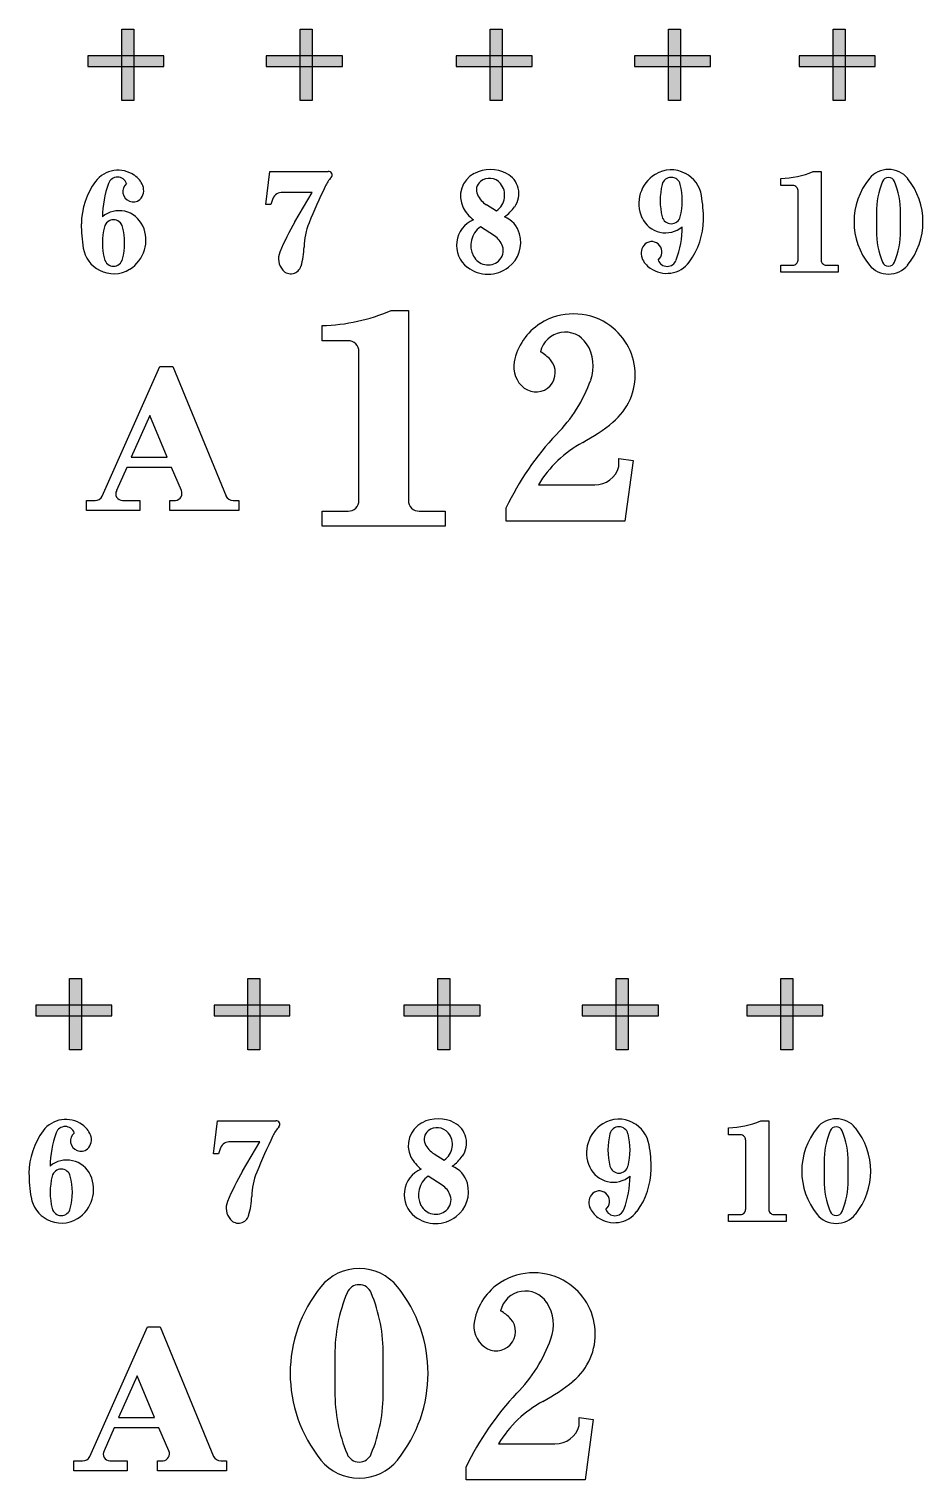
# Model space of a CAD drawing. Extents: x -30826 to 38793, y -30114 to 48793.
# Drawn here: x 28336 to 37656, y -29782 to -14662 of the extents above; entities that cross this region are included whole.
import ezdxf

# ---------------------------------------------------------------- set-up
doc = ezdxf.new("R2010")
doc.units = 13
doc.layers.add('APS_GEOMETRY', color=7, linetype='Continuous')
pattern_1 = [(0, (63719.007, 3325.471), (0, 8.4670712), [6.15787, -2.3092012]), (90, (63719.007, 3325.471), (-8.4670712, 5e-16), [6.15787, -2.3092012])]
pattern_2 = [(0, (65578.2425, 3325.471), (0, 8.4670712), [6.15787, -2.3092012]), (90, (65578.2425, 3325.471), (-8.4670712, 5e-16), [6.15787, -2.3092012])]
pattern_3 = [(0, (67558.333, 3325.471), (0, 8.4670712), [6.15787, -2.3092012]), (90, (67558.333, 3325.471), (-8.4670712, 5e-16), [6.15787, -2.3092012])]
pattern_4 = [(0, (69417.569, 3325.471), (0, 8.4670712), [6.15787, -2.3092012]), (90, (69417.569, 3325.471), (-8.4670712, 5e-16), [6.15787, -2.3092012])]
pattern_5 = [(0, (71134.042, 3325.471), (0, 8.4670712), [6.15787, -2.3092012]), (90, (71134.042, 3325.471), (-8.4670712, 5e-16), [6.15787, -2.3092012])]
pattern_6 = [(0, (64264.111, 13218.442), (0, 8.4670712), [6.15787, -2.3092012]), (90, (64264.111, 13218.442), (-8.4670712, 5e-16), [6.15787, -2.3092012])]
pattern_7 = [(0, (66123.347, 13218.442), (0, 8.4670712), [6.15787, -2.3092012]), (90, (66123.347, 13218.442), (-8.4670712, 5e-16), [6.15787, -2.3092012])]
pattern_8 = [(0, (68103.438, 13218.442), (0, 8.4670712), [6.15787, -2.3092012]), (90, (68103.438, 13218.442), (-8.4670712, 5e-16), [6.15787, -2.3092012])]
pattern_9 = [(0, (69962.673, 13218.442), (0, 8.4670712), [6.15787, -2.3092012]), (90, (69962.673, 13218.442), (-8.4670712, 5e-16), [6.15787, -2.3092012])]
pattern_10 = [(0, (71679.147, 13218.442), (0, 8.4670712), [6.15787, -2.3092012]), (90, (71679.147, 13218.442), (-8.4670712, 5e-16), [6.15787, -2.3092012])]

msp = doc.modelspace()

# ---------------------------------------------------------------- hatches: boundary and pattern name
at = {"true_color": 0xffffff}
h = msp.add_hatch(dxfattribs=at)
h.set_pattern_fill('ANGLE', scale=1.212179)
h.set_pattern_definition(pattern_6)
h.paths.add_polyline_path([(29743, -14941), (29429, -14941), (29429, -15053), (29743, -15053)])
h.paths.add_polyline_path([(29429, -14941), (29304, -14941), (29304, -15053), (29429, -15053)])
h.paths.add_polyline_path([(29304, -14941), (28951, -14941), (28951, -15053), (29304, -15053)])
h.paths.add_polyline_path([(29429, -15053), (29304, -15053), (29304, -15406), (29429, -15406)])
h.paths.add_polyline_path([(29429, -14662), (29304, -14662), (29304, -14941), (29429, -14941)])
h = msp.add_hatch(dxfattribs=at)
h.set_pattern_fill('ANGLE', scale=1.212179)
h.set_pattern_definition(pattern_6)
h.paths.add_polyline_path([(29743, -14941), (29429, -14941), (29429, -15053), (29743, -15053)])
h.paths.add_polyline_path([(29429, -14941), (29304, -14941), (29304, -15053), (29429, -15053)])
h.paths.add_polyline_path([(29304, -14941), (28951, -14941), (28951, -15053), (29304, -15053)])
h.paths.add_polyline_path([(29429, -15053), (29304, -15053), (29304, -15406), (29429, -15406)])
h.paths.add_polyline_path([(29429, -14662), (29304, -14662), (29304, -14941), (29429, -14941)])
h = msp.add_hatch(dxfattribs=at)
h.set_pattern_fill('ANGLE', scale=1.212179)
h.set_pattern_definition(pattern_7)
h.paths.add_polyline_path([(31603, -14941), (31288, -14941), (31288, -15053), (31603, -15053)])
h.paths.add_polyline_path([(31288, -14941), (31163, -14941), (31163, -15053), (31288, -15053)])
h.paths.add_polyline_path([(31163, -14941), (30810, -14941), (30810, -15053), (31163, -15053)])
h.paths.add_polyline_path([(31288, -15053), (31163, -15053), (31163, -15406), (31288, -15406)])
h.paths.add_polyline_path([(31288, -14662), (31163, -14662), (31163, -14941), (31288, -14941)])
h = msp.add_hatch(dxfattribs=at)
h.set_pattern_fill('ANGLE', scale=1.212179)
h.set_pattern_definition(pattern_7)
h.paths.add_polyline_path([(31603, -14941), (31288, -14941), (31288, -15053), (31603, -15053)])
h.paths.add_polyline_path([(31288, -14941), (31163, -14941), (31163, -15053), (31288, -15053)])
h.paths.add_polyline_path([(31163, -14941), (30810, -14941), (30810, -15053), (31163, -15053)])
h.paths.add_polyline_path([(31288, -15053), (31163, -15053), (31163, -15406), (31288, -15406)])
h.paths.add_polyline_path([(31288, -14662), (31163, -14662), (31163, -14941), (31288, -14941)])
h = msp.add_hatch(dxfattribs=at)
h.set_pattern_fill('ANGLE', scale=1.212179)
h.set_pattern_definition(pattern_8)
h.paths.add_polyline_path([(33583, -14941), (33268, -14941), (33268, -15053), (33583, -15053)])
h.paths.add_polyline_path([(33268, -14941), (33144, -14941), (33144, -15053), (33268, -15053)])
h.paths.add_polyline_path([(33144, -14941), (32790, -14941), (32790, -15053), (33144, -15053)])
h.paths.add_polyline_path([(33268, -15053), (33144, -15053), (33144, -15406), (33268, -15406)])
h.paths.add_polyline_path([(33268, -14662), (33144, -14662), (33144, -14941), (33268, -14941)])
h = msp.add_hatch(dxfattribs=at)
h.set_pattern_fill('ANGLE', scale=1.212179)
h.set_pattern_definition(pattern_8)
h.paths.add_polyline_path([(33583, -14941), (33268, -14941), (33268, -15053), (33583, -15053)])
h.paths.add_polyline_path([(33268, -14941), (33144, -14941), (33144, -15053), (33268, -15053)])
h.paths.add_polyline_path([(33144, -14941), (32790, -14941), (32790, -15053), (33144, -15053)])
h.paths.add_polyline_path([(33268, -15053), (33144, -15053), (33144, -15406), (33268, -15406)])
h.paths.add_polyline_path([(33268, -14662), (33144, -14662), (33144, -14941), (33268, -14941)])
h = msp.add_hatch(dxfattribs=at)
h.set_pattern_fill('ANGLE', scale=1.212179)
h.set_pattern_definition(pattern_9)
h.paths.add_polyline_path([(35442, -14941), (35127, -14941), (35127, -15053), (35442, -15053)])
h.paths.add_polyline_path([(35127, -14941), (35003, -14941), (35003, -15053), (35127, -15053)])
h.paths.add_polyline_path([(35003, -14941), (34650, -14941), (34650, -15053), (35003, -15053)])
h.paths.add_polyline_path([(35127, -15053), (35003, -15053), (35003, -15406), (35127, -15406)])
h.paths.add_polyline_path([(35127, -14662), (35003, -14662), (35003, -14941), (35127, -14941)])
h = msp.add_hatch(dxfattribs=at)
h.set_pattern_fill('ANGLE', scale=1.212179)
h.set_pattern_definition(pattern_9)
h.paths.add_polyline_path([(35442, -14941), (35127, -14941), (35127, -15053), (35442, -15053)])
h.paths.add_polyline_path([(35127, -14941), (35003, -14941), (35003, -15053), (35127, -15053)])
h.paths.add_polyline_path([(35003, -14941), (34650, -14941), (34650, -15053), (35003, -15053)])
h.paths.add_polyline_path([(35127, -15053), (35003, -15053), (35003, -15406), (35127, -15406)])
h.paths.add_polyline_path([(35127, -14662), (35003, -14662), (35003, -14941), (35127, -14941)])
h = msp.add_hatch(dxfattribs=at)
h.set_pattern_fill('ANGLE', scale=1.212179)
h.set_pattern_definition(pattern_10)
h.paths.add_polyline_path([(37158, -14941), (36844, -14941), (36844, -15053), (37158, -15053)])
h.paths.add_polyline_path([(36844, -14941), (36719, -14941), (36719, -15053), (36844, -15053)])
h.paths.add_polyline_path([(36719, -14941), (36366, -14941), (36366, -15053), (36719, -15053)])
h.paths.add_polyline_path([(36844, -15053), (36719, -15053), (36719, -15406), (36844, -15406)])
h.paths.add_polyline_path([(36844, -14662), (36719, -14662), (36719, -14941), (36844, -14941)])
h = msp.add_hatch(dxfattribs=at)
h.set_pattern_fill('ANGLE', scale=1.212179)
h.set_pattern_definition(pattern_10)
h.paths.add_polyline_path([(37158, -14941), (36844, -14941), (36844, -15053), (37158, -15053)])
h.paths.add_polyline_path([(36844, -14941), (36719, -14941), (36719, -15053), (36844, -15053)])
h.paths.add_polyline_path([(36719, -14941), (36366, -14941), (36366, -15053), (36719, -15053)])
h.paths.add_polyline_path([(36844, -15053), (36719, -15053), (36719, -15406), (36844, -15406)])
h.paths.add_polyline_path([(36844, -14662), (36719, -14662), (36719, -14941), (36844, -14941)])
h = msp.add_hatch(dxfattribs=at)
h.set_pattern_fill('ANGLE', scale=1.212179)
h.set_pattern_definition(pattern_1)
h.paths.add_polyline_path([(29198, -24834), (28884, -24834), (28884, -24946), (29198, -24946)])
h.paths.add_polyline_path([(28884, -24834), (28759, -24834), (28759, -24946), (28884, -24946)])
h.paths.add_polyline_path([(28759, -24834), (28406, -24834), (28406, -24946), (28759, -24946)])
h.paths.add_polyline_path([(28884, -24946), (28759, -24946), (28759, -25299), (28884, -25299)])
h.paths.add_polyline_path([(28884, -24555), (28759, -24555), (28759, -24834), (28884, -24834)])
h = msp.add_hatch(dxfattribs=at)
h.set_pattern_fill('ANGLE', scale=1.212179)
h.set_pattern_definition(pattern_1)
h.paths.add_polyline_path([(29198, -24834), (28884, -24834), (28884, -24946), (29198, -24946)])
h.paths.add_polyline_path([(28884, -24834), (28759, -24834), (28759, -24946), (28884, -24946)])
h.paths.add_polyline_path([(28759, -24834), (28406, -24834), (28406, -24946), (28759, -24946)])
h.paths.add_polyline_path([(28884, -24946), (28759, -24946), (28759, -25299), (28884, -25299)])
h.paths.add_polyline_path([(28884, -24555), (28759, -24555), (28759, -24834), (28884, -24834)])
h = msp.add_hatch(dxfattribs=at)
h.set_pattern_fill('ANGLE', scale=1.212179)
h.set_pattern_definition(pattern_2)
h.paths.add_polyline_path([(31057, -24834), (30743, -24834), (30743, -24946), (31057, -24946)])
h.paths.add_polyline_path([(30743, -24834), (30618, -24834), (30618, -24946), (30743, -24946)])
h.paths.add_polyline_path([(30618, -24834), (30265, -24834), (30265, -24946), (30618, -24946)])
h.paths.add_polyline_path([(30743, -24946), (30618, -24946), (30618, -25299), (30743, -25299)])
h.paths.add_polyline_path([(30743, -24555), (30618, -24555), (30618, -24834), (30743, -24834)])
h = msp.add_hatch(dxfattribs=at)
h.set_pattern_fill('ANGLE', scale=1.212179)
h.set_pattern_definition(pattern_2)
h.paths.add_polyline_path([(31057, -24834), (30743, -24834), (30743, -24946), (31057, -24946)])
h.paths.add_polyline_path([(30743, -24834), (30618, -24834), (30618, -24946), (30743, -24946)])
h.paths.add_polyline_path([(30618, -24834), (30265, -24834), (30265, -24946), (30618, -24946)])
h.paths.add_polyline_path([(30743, -24946), (30618, -24946), (30618, -25299), (30743, -25299)])
h.paths.add_polyline_path([(30743, -24555), (30618, -24555), (30618, -24834), (30743, -24834)])
h = msp.add_hatch(dxfattribs=at)
h.set_pattern_fill('ANGLE', scale=1.212179)
h.set_pattern_definition(pattern_3)
h.paths.add_polyline_path([(33038, -24834), (32723, -24834), (32723, -24946), (33038, -24946)])
h.paths.add_polyline_path([(32723, -24834), (32598, -24834), (32598, -24946), (32723, -24946)])
h.paths.add_polyline_path([(32598, -24834), (32245, -24834), (32245, -24946), (32598, -24946)])
h.paths.add_polyline_path([(32723, -24946), (32598, -24946), (32598, -25299), (32723, -25299)])
h.paths.add_polyline_path([(32723, -24555), (32598, -24555), (32598, -24834), (32723, -24834)])
h = msp.add_hatch(dxfattribs=at)
h.set_pattern_fill('ANGLE', scale=1.212179)
h.set_pattern_definition(pattern_3)
h.paths.add_polyline_path([(33038, -24834), (32723, -24834), (32723, -24946), (33038, -24946)])
h.paths.add_polyline_path([(32723, -24834), (32598, -24834), (32598, -24946), (32723, -24946)])
h.paths.add_polyline_path([(32598, -24834), (32245, -24834), (32245, -24946), (32598, -24946)])
h.paths.add_polyline_path([(32723, -24946), (32598, -24946), (32598, -25299), (32723, -25299)])
h.paths.add_polyline_path([(32723, -24555), (32598, -24555), (32598, -24834), (32723, -24834)])
h = msp.add_hatch(dxfattribs=at)
h.set_pattern_fill('ANGLE', scale=1.212179)
h.set_pattern_definition(pattern_4)
h.paths.add_polyline_path([(34897, -24834), (34582, -24834), (34582, -24946), (34897, -24946)])
h.paths.add_polyline_path([(34582, -24834), (34458, -24834), (34458, -24946), (34582, -24946)])
h.paths.add_polyline_path([(34458, -24834), (34104, -24834), (34104, -24946), (34458, -24946)])
h.paths.add_polyline_path([(34582, -24946), (34458, -24946), (34458, -25299), (34582, -25299)])
h.paths.add_polyline_path([(34582, -24555), (34458, -24555), (34458, -24834), (34582, -24834)])
h = msp.add_hatch(dxfattribs=at)
h.set_pattern_fill('ANGLE', scale=1.212179)
h.set_pattern_definition(pattern_4)
h.paths.add_polyline_path([(34897, -24834), (34582, -24834), (34582, -24946), (34897, -24946)])
h.paths.add_polyline_path([(34582, -24834), (34458, -24834), (34458, -24946), (34582, -24946)])
h.paths.add_polyline_path([(34458, -24834), (34104, -24834), (34104, -24946), (34458, -24946)])
h.paths.add_polyline_path([(34582, -24946), (34458, -24946), (34458, -25299), (34582, -25299)])
h.paths.add_polyline_path([(34582, -24555), (34458, -24555), (34458, -24834), (34582, -24834)])
h = msp.add_hatch(dxfattribs=at)
h.set_pattern_fill('ANGLE', scale=1.212179)
h.set_pattern_definition(pattern_5)
h.paths.add_polyline_path([(36613, -24834), (36299, -24834), (36299, -24946), (36613, -24946)])
h.paths.add_polyline_path([(36299, -24834), (36174, -24834), (36174, -24946), (36299, -24946)])
h.paths.add_polyline_path([(36174, -24834), (35821, -24834), (35821, -24946), (36174, -24946)])
h.paths.add_polyline_path([(36299, -24946), (36174, -24946), (36174, -25299), (36299, -25299)])
h.paths.add_polyline_path([(36299, -24555), (36174, -24555), (36174, -24834), (36299, -24834)])
h = msp.add_hatch(dxfattribs=at)
h.set_pattern_fill('ANGLE', scale=1.212179)
h.set_pattern_definition(pattern_5)
h.paths.add_polyline_path([(36613, -24834), (36299, -24834), (36299, -24946), (36613, -24946)])
h.paths.add_polyline_path([(36299, -24834), (36174, -24834), (36174, -24946), (36299, -24946)])
h.paths.add_polyline_path([(36174, -24834), (35821, -24834), (35821, -24946), (36174, -24946)])
h.paths.add_polyline_path([(36299, -24946), (36174, -24946), (36174, -25299), (36299, -25299)])
h.paths.add_polyline_path([(36299, -24555), (36174, -24555), (36174, -24834), (36299, -24834)])

# ---------------------------------------------------------------- linework, layer by layer
at = {"elevation": 140000000}
for points in [[(29304, -14662), (29429, -14662), (29429, -15406), (29304, -15406)], [(29304, -14662), (29429, -14662), (29429, -15406), (29304, -15406)], [(31163, -14662), (31288, -14662), (31288, -15406), (31163, -15406)], [(31163, -14662), (31288, -14662), (31288, -15406), (31163, -15406)], [(33144, -14662), (33268, -14662), (33268, -15406), (33144, -15406)], [(33144, -14662), (33268, -14662), (33268, -15406), (33144, -15406)], [(35003, -14662), (35127, -14662), (35127, -15406), (35003, -15406)], [(35003, -14662), (35127, -14662), (35127, -15406), (35003, -15406)], [(36719, -14662), (36844, -14662), (36844, -15406), (36719, -15406)], [(36719, -14662), (36844, -14662), (36844, -15406), (36719, -15406)], [(28951, -15053), (29743, -15053), (29743, -14941), (28951, -14941)], [(28951, -15053), (29743, -15053), (29743, -14941), (28951, -14941)], [(30810, -15053), (31603, -15053), (31603, -14941), (30810, -14941)], [(30810, -15053), (31603, -15053), (31603, -14941), (30810, -14941)], [(32790, -15053), (33583, -15053), (33583, -14941), (32790, -14941)], [(32790, -15053), (33583, -15053), (33583, -14941), (32790, -14941)], [(34650, -15053), (35442, -15053), (35442, -14941), (34650, -14941)], [(34650, -15053), (35442, -15053), (35442, -14941), (34650, -14941)], [(36366, -15053), (37158, -15053), (37158, -14941), (36366, -14941)], [(36366, -15053), (37158, -15053), (37158, -14941), (36366, -14941)]]:
    msp.add_lwpolyline(points, close=True, dxfattribs=at)
for points in [[(28759, -24555), (28884, -24555), (28884, -25299), (28759, -25299)], [(28759, -24555), (28884, -24555), (28884, -25299), (28759, -25299)], [(30618, -24555), (30743, -24555), (30743, -25299), (30618, -25299)], [(30618, -24555), (30743, -24555), (30743, -25299), (30618, -25299)], [(32598, -24555), (32723, -24555), (32723, -25299), (32598, -25299)], [(32598, -24555), (32723, -24555), (32723, -25299), (32598, -25299)], [(34458, -24555), (34582, -24555), (34582, -25299), (34458, -25299)], [(34458, -24555), (34582, -24555), (34582, -25299), (34458, -25299)], [(36174, -24555), (36299, -24555), (36299, -25299), (36174, -25299)], [(36174, -24555), (36299, -24555), (36299, -25299), (36174, -25299)], [(28406, -24946), (29198, -24946), (29198, -24834), (28406, -24834)], [(28406, -24946), (29198, -24946), (29198, -24834), (28406, -24834)], [(30265, -24946), (31057, -24946), (31057, -24834), (30265, -24834)], [(30265, -24946), (31057, -24946), (31057, -24834), (30265, -24834)], [(32245, -24946), (33038, -24946), (33038, -24834), (32245, -24834)], [(32245, -24946), (33038, -24946), (33038, -24834), (32245, -24834)], [(34104, -24946), (34897, -24946), (34897, -24834), (34104, -24834)], [(34104, -24946), (34897, -24946), (34897, -24834), (34104, -24834)], [(35821, -24946), (36613, -24946), (36613, -24834), (35821, -24834)], [(35821, -24946), (36613, -24946), (36613, -24834), (35821, -24834)]]:
    msp.add_lwpolyline(points, close=True)
at = {"layer": 'APS_GEOMETRY', "ltscale": 1000}
for p, q in [((30804, -16492, 140000000), (30846, -16146, 140000000)), ((30846, -16146, 140000000), (31455, -16146, 140000000)), ((36510, -16146, 140000000), (36594, -16146, 140000000)), ((36594, -16146, 140000000), (36594, -17070, 140000000)), ((36174, -16293, 140000000), (36174, -16219, 140000000)), ((36300, -16293, 140000000), (36174, -16293, 140000000)), ((30877, -16429, 140000000), (30856, -16492, 140000000)), ((31287, -16366, 140000000), (30982, -16366, 140000000)), ((31108, -16671, 140000000), (31287, -16366, 140000000)), ((36353, -17070, 140000000), (36353, -16345, 140000000)), ((30856, -16492, 140000000), (30804, -16492, 140000000)), ((33105, -16492, 210000000), (33210, -16555, 210000000)), ((37171, -16576, 140000000), (37171, -16765, 140000000)), ((37423, -16765, 140000000), (37423, -16576, 140000000)), ((33189, -16818, 210000000), (33042, -16723, 210000000)), ((36174, -17196, 140000000), (36174, -17122, 140000000)), ((36174, -17122, 140000000), (36300, -17122, 140000000)), ((36773, -17196, 140000000), (36174, -17196, 140000000)), ((36647, -17122, 140000000), (36773, -17122, 140000000)), ((36773, -17122, 140000000), (36773, -17196, 140000000)), ((32112, -17595, 140000000), (32292, -17595, 140000000)), ((32292, -17595, 140000000), (32292, -19573, 140000000)), ((31393, -17910, 140000000), (31393, -17753, 140000000)), ((31663, -17910, 140000000), (31393, -17910, 140000000)), ((31775, -19573, 140000000), (31775, -18022, 140000000)), ((29100, -19530, 40000000), (29700, -18180, 40000000)), ((29700, -18180, 40000000), (29835, -18180, 40000000)), ((29835, -18180, 40000000), (30390, -19530, 40000000)), ((29595, -18690, 40000000), (29400, -19125, 40000000)), ((29775, -19125, 40000000), (29595, -18690, 40000000)), ((29400, -19125, 40000000), (29775, -19125, 40000000)), ((34486, -19222, -140000000), (34486, -19138, -140000000)), ((34486, -19138, -140000000), (34633, -19159, -140000000)), ((34633, -19159, -140000000), (34549, -19789, -140000000)), ((29355, -19230, 40000000), (29250, -19470, 40000000)), ((29820, -19230, 40000000), (29355, -19230, 40000000)), ((29925, -19470, 40000000), (29820, -19230, 40000000)), ((33646, -19411, -140000000), (34234, -19411, -140000000)), ((28935, -19680, 40000000), (28935, -19575, 40000000)), ((28935, -19575, 40000000), (29025, -19575, 40000000)), ((29310, -19575, 40000000), (29490, -19575, 40000000)), ((29490, -19575, 40000000), (29490, -19680, 40000000)), ((29805, -19680, 40000000), (29805, -19575, 40000000)), ((29805, -19575, 40000000), (29865, -19575, 40000000)), ((30465, -19575, 40000000), (30525, -19575, 40000000)), ((30525, -19575, 40000000), (30525, -19680, 40000000)), ((33310, -19789, -140000000), (33309, -19653, -140000000)), ((29490, -19680, 40000000), (28935, -19680, 40000000)), ((30525, -19680, 40000000), (29805, -19680, 40000000)), ((31393, -19843, 140000000), (31393, -19686, 140000000)), ((31393, -19686, 140000000), (31663, -19686, 140000000)), ((32404, -19686, 140000000), (32674, -19686, 140000000)), ((32674, -19686, 140000000), (32674, -19843, 140000000)), ((34549, -19789, -140000000), (33310, -19789, -140000000)), ((32674, -19843, 140000000), (31393, -19843, 140000000)), ((30259, -26385), (30301, -26039)), ((30301, -26039), (30910, -26039)), ((35629, -26186), (35629, -26112)), ((35965, -26039), (36049, -26039)), ((36049, -26039), (36049, -26963)), ((30742, -26259), (30437, -26259)), ((30563, -26564), (30742, -26259)), ((35755, -26186), (35629, -26186)), ((35808, -26963), (35808, -26238)), ((30311, -26385), (30259, -26385)), ((30332, -26322), (30311, -26385)), ((32560, -26385, 70000000), (32665, -26448, 70000000)), ((36625, -26469), (36625, -26658)), ((36877, -26658), (36877, -26469)), ((32644, -26711, 70000000), (32497, -26616, 70000000)), ((35629, -27089), (35629, -27015)), ((35629, -27015), (35755, -27015)), ((36102, -27015), (36228, -27015)), ((36228, -27015), (36228, -27089)), ((36228, -27089), (35629, -27089)), ((28970, -29537, -100000000), (29570, -28187, -100000000)), ((29570, -28187, -100000000), (29705, -28187, -100000000)), ((29705, -28187, -100000000), (30260, -29537, -100000000)), ((31526, -28482, -420000000), (31526, -28860, -420000000)), ((32030, -28860, -420000000), (32030, -28482, -420000000)), ((29465, -28697, -100000000), (29270, -29132, -100000000)), ((29645, -29132, -100000000), (29465, -28697, -100000000)), ((29270, -29132, -100000000), (29645, -29132, -100000000)), ((34071, -29215, -210000000), (34071, -29131, -210000000)), ((34071, -29131, -210000000), (34218, -29152, -210000000)), ((34218, -29152, -210000000), (34134, -29782, -210000000)), ((29225, -29237, -100000000), (29120, -29477, -100000000)), ((29690, -29237, -100000000), (29225, -29237, -100000000)), ((29795, -29477, -100000000), (29690, -29237, -100000000)), ((33231, -29404, -210000000), (33819, -29404, -210000000)), ((28805, -29687, -100000000), (28805, -29582, -100000000)), ((28805, -29582, -100000000), (28895, -29582, -100000000)), ((29180, -29582, -100000000), (29360, -29582, -100000000)), ((29360, -29582, -100000000), (29360, -29687, -100000000)), ((29675, -29687, -100000000), (29675, -29582, -100000000)), ((29675, -29582, -100000000), (29735, -29582, -100000000)), ((30335, -29582, -100000000), (30395, -29582, -100000000)), ((30395, -29582, -100000000), (30395, -29687, -100000000)), ((29360, -29687, -100000000), (28805, -29687, -100000000)), ((30395, -29687, -100000000), (29675, -29687, -100000000)), ((32895, -29782, -210000000), (32894, -29646, -210000000)), ((34134, -29782, -210000000), (32895, -29782, -210000000))]:
    msp.add_line(p, q, dxfattribs=at)
for centre, radius, start, end in [((29265, -16428, 140000000), 295, 54.2129, 143.2789), ((31458, -16184, 140000000), 37.9, 318.3432, 94.7888), ((33102, -16404, 210000000), 268, 117.5391, 206.6032), ((33147, -16491, 210000000), 365, 62.5665, 117.4358), ((33207, -16377, 210000000), 236, 324.5354, 62.7195), ((35051, -16480, 210000000), 357, 121.7716, 204.5865), ((35030, -16444, 210000000), 315, 61.9351, 121.8855), ((35032, -16449, 210000000), 319, 9.4445, 62.6087), ((36150, -15302, 140000000), 918, 271.5435, 293.1341), ((37297, -16383, 140000000), 258, 39.4246, 140.5742), ((29638, -16699, 140000000), 756, 143.6671, 179.4651), ((30126, -16626, 140000000), 1024, 159.7935, 179.5949), ((29259, -16307, 140000000), 101, 20.5623, 159.436), ((29422, -16356, 140000000), 108, 129.0946, 309.0946), ((29287, -16394, 140000000), 256, 23.4103, 53.9084), ((29401, -16344, 140000000), 131, 312.9406, 22.8714), ((37339, -19159, 140000000), 6568, 154.2316, 157.8405), ((31787, -16477, 140000000), 403, 138.2047, 154.4181), ((33113, -16339, 210000000), 113, 128.7858, 205.224), ((33136, -16368, 210000000), 150, 39.7575, 128.8194), ((33101, -16394, 210000000), 194, 303.9833, 39.1627), ((35593, -16450, 210000000), 677, 165.6392, 194.3612), ((35031, -16305, 210000000), 97.5, 14.1252, 165.8748), ((34470, -16450, 210000000), 677, 345.639, 14.361), ((36301, -16345, 140000000), 52.2, 359.7005, 90.3046), ((37654, -16671, 140000000), 717, 140.978, 219.022), ((37989, -16566, 140000000), 818, 157.3554, 180.7336), ((37297, -16277, 140000000), 68.1, 22.4033, 157.5972), ((36604, -16566, 140000000), 818, 359.2637, 22.6421), ((36939, -16671, 140000000), 717, 320.9786, 39.0222), ((29422, -16356, 140000000), 108, 309.0946410001935, 309.0946429999858), ((30972, -16469, 140000000), 103, 84.3647, 157.5628), ((33229, -16286, 210000000), 241, 204.9714, 239.0062), ((34026, -16634, 210000000), 1341, 359.354, 10.1733), ((29276, -16825, 140000000), 270, 24.551, 130.0882), ((33198, -16352, 210000000), 376, 207.2247, 232.3882), ((33015, -16235, 210000000), 474, 305.9917, 324.0003), ((33187, -16871, 210000000), 274, 15.6984, 67.149), ((34973, -16516, 210000000), 270, 204.551, 310.0882), ((35031, -16594, 210000000), 97.5, 194.1267, 345.8733), ((30222, -16707, 140000000), 1341, 179.354, 190.1733), ((29779, -16891, 140000000), 677, 165.639, 194.361), ((29217, -16747, 140000000), 97.5, 14.1267, 165.8733), ((28656, -16891, 140000000), 677, 345.6392, 14.3612), ((29198, -16861, 140000000), 357, 301.7716, 24.5865), ((33528, -18077, 140000000), 2798, 149.8265, 157.0423), ((31890, -16945, 140000000), 687, 157.4358, 179.0267), ((33081, -16915, 210000000), 288, 112.9442, 232.5058), ((33183, -16918, 210000000), 241, 125.8127, 207.0465), ((34123, -16715, 210000000), 1024, 339.7935, 359.5949), ((34611, -16642, 210000000), 756, 323.6671, 359.4651), ((37989, -16776, 140000000), 818, 179.2651, 202.6435), ((36604, -16776, 140000000), 818, 337.3554, 0.7336), ((30399, -16909, 140000000), 805, 343.8223, 358.2399), ((33076, -16994, 210000000), 209, 19.8865, 57.4435), ((33139, -16972, 210000000), 142, 310.1014, 20.0305), ((33138, -16885, 210000000), 325, 307.4235, 15.7082), ((34848, -16997, 210000000), 131, 132.9406, 202.8714), ((34827, -16985, 210000000), 108, 309.0946, 129.0946), ((29217, -16892, 140000000), 319, 189.4445, 242.6087), ((29217, -17036, 140000000), 97.5, 194.1252, 345.8748), ((31115, -17056, 140000000), 178, 156.9767, 221.9468), ((33121, -16949, 210000000), 171, 207.3768, 310.0025), ((34961, -16947, 210000000), 256, 203.4103, 233.9084), ((34989, -17034, 210000000), 101, 200.5623, 339.436), ((36301, -17070, 140000000), 52.2, 269.6962, 0.3038), ((36646, -17070, 140000000), 52.2, 179.7005, 270.3046), ((29219, -16897, 140000000), 315, 241.9351, 301.8855), ((31065, -17102, 140000000), 111, 221.393, 343.6587), ((33121, -16862, 210000000), 354, 232.5892, 307.4089), ((34984, -16913, 210000000), 295, 234.2129, 323.2789), ((37297, -16958, 140000000), 258, 219.4241, 320.5759), ((37297, -17065, 140000000), 68.1, 202.4119, 337.5881), ((31340, -15788, 140000000), 1965, 271.5435, 293.1341), ((34014, -18275, -140000000), 645, 57.5159, 122.4861), ((33997, -18250, -140000000), 615, 122.4778, 168.7585), ((33926, -18086, -140000000), 266, 32.8971, 166.8312), ((34021, -18268, -140000000), 635, 309.2954, 57.7117), ((31663, -18022, 140000000), 112, 359.7005, 90.3046), ((33793, -18172, -140000000), 425, 339.7593, 32.9212), ((33668, -18181, -140000000), 279, 169.3831, 232.6883), ((33621, -18242, -140000000), 202, 232.83, 41.4123), ((33479, -18368, -140000000), 391, 41.4311, 61.2341), ((32743, -17803, -140000000), 1538, 315.223, 340.3853), ((36045, -20964, -140000000), 3034, 136.7663, 154.4031), ((33157, -17202, -140000000), 2008, 298.2781, 309.0976), ((34686, -20038, -140000000), 1214, 118.4204, 148.9166), ((34243, -19161, -140000000), 250, 267.8483, 345.8915), ((29310, -19505, 40000000), 69.5, 149.298, 270.1958), ((29856, -19500, 40000000), 75.2, 276.7681, 23.745), ((29030, -19498, 40000000), 76.3, 265.999, 335.9285), ((30465, -19489, 40000000), 85.4, 208.2196, 269.8559), ((31663, -19574, 140000000), 112, 269.6962, 0.3038), ((32404, -19574, 140000000), 112, 179.7005, 270.3046), ((29092, -26592), 756, 143.6671, 179.4651), ((28720, -26320), 295, 54.2129, 143.2789), ((28714, -26200), 101, 20.5623, 159.436), ((28742, -26287), 256, 23.4103, 53.9084), ((31242, -26370), 403, 138.2047, 154.4181), ((30913, -26077), 37.9, 318.3432, 94.7888), ((32557, -26297, 70000000), 268, 117.5391, 206.6032), ((32602, -26383, 70000000), 365, 62.5665, 117.4358), ((32568, -26232, 70000000), 113, 128.7858, 205.224), ((32591, -26261, 70000000), 150, 39.7575, 128.8194), ((32662, -26270, 70000000), 236, 324.5354, 62.7195), ((34506, -26373, 70000000), 357, 121.7716, 204.5865), ((34485, -26337, 70000000), 315, 61.9351, 121.8855), ((34486, -26198, 70000000), 97.5, 14.1252, 165.8748), ((34486, -26342, 70000000), 319, 9.4445, 62.6087), ((35604, -25195), 918, 271.5435, 293.1341), ((37109, -26564), 717, 140.978, 219.022), ((36751, -26276), 258, 39.4246, 140.5742), ((37444, -26459), 818, 157.3554, 180.7336), ((36751, -26170), 68.1, 22.4033, 157.5972), ((36059, -26459), 818, 359.2637, 22.6421), ((36394, -26564), 717, 320.9786, 39.0222), ((29581, -26519), 1024, 159.7935, 179.5949), ((28877, -26249), 108, 129.0946, 309.0946), ((28856, -26237), 131, 312.9406, 22.8714), ((30427, -26362), 103, 84.3647, 157.5628), ((36794, -29052), 6568, 154.2316, 157.8405), ((32684, -26178, 70000000), 241, 204.9714, 239.0062), ((32556, -26287, 70000000), 194, 303.9833, 39.1627), ((35048, -26343, 70000000), 677, 165.6392, 194.3612), ((33925, -26343, 70000000), 677, 345.639, 14.361), ((33481, -26527, 70000000), 1341, 359.354, 10.1733), ((35755, -26238), 52.2, 359.7005, 90.3046), ((28731, -26718), 270, 24.551, 130.0882), ((28877, -26249), 108, 309.0946410002233, 309.0946429999976), ((32653, -26245, 70000000), 376, 207.2247, 232.3882), ((32470, -26128, 70000000), 474, 305.9917, 324.0003), ((29677, -26600), 1341, 179.354, 190.1733), ((28672, -26640), 97.5, 14.1267, 165.8733), ((28653, -26754), 357, 301.7716, 24.5865), ((32982, -27970), 2798, 149.8265, 157.0423), ((31345, -26838), 687, 157.4358, 179.0267), ((32535, -26808, 70000000), 288, 112.9442, 232.5058), ((32642, -26764, 70000000), 274, 15.6984, 67.149), ((34428, -26409, 70000000), 270, 204.551, 310.0882), ((34486, -26487, 70000000), 97.5, 194.1267, 345.8733), ((34066, -26535, 70000000), 756, 323.6671, 359.4651), ((29234, -26784), 677, 165.639, 194.361), ((28111, -26784), 677, 345.6392, 14.3612), ((32637, -26811, 70000000), 241, 125.8127, 207.0465), ((32531, -26887, 70000000), 209, 19.8865, 57.4435), ((32593, -26778, 70000000), 325, 307.4235, 15.7082), ((33578, -26608, 70000000), 1024, 339.7935, 359.5949), ((37444, -26669), 818, 179.2651, 202.6435), ((36059, -26669), 818, 337.3554, 0.7336), ((28672, -26784), 319, 189.4445, 242.6087), ((30570, -26949), 178, 156.9767, 221.9468), ((29853, -26802), 805, 343.8223, 358.2399), ((32594, -26865, 70000000), 142, 310.1014, 20.0305), ((34303, -26890, 70000000), 131, 132.9406, 202.8714), ((34281, -26878, 70000000), 108, 309.0946, 129.0946), ((28674, -26790), 315, 241.9351, 301.8855), ((28672, -26929), 97.5, 194.1252, 345.8748), ((30520, -26995), 111, 221.393, 343.6587), ((32575, -26755, 70000000), 354, 232.5892, 307.4089), ((32575, -26842, 70000000), 171, 207.3768, 310.0025), ((34416, -26839, 70000000), 256, 203.4103, 233.9084), ((34438, -26806, 70000000), 295, 234.2129, 323.2789), ((34444, -26927, 70000000), 101, 200.5623, 339.436), ((35755, -26963), 52.2, 269.6962, 0.3038), ((36101, -26963), 52.2, 179.7005, 270.3046), ((36751, -26851), 258, 219.4241, 320.5759), ((36751, -26958), 68.1, 202.4119, 337.5881), ((31778, -28096, -420000000), 517, 39.4246, 140.5742), ((33598, -28268, -210000000), 645, 57.5159, 122.4861), ((32493, -28671, -420000000), 1434, 140.978, 219.022), ((31778, -27883, -420000000), 136, 22.4033, 157.5972), ((31062, -28671, -420000000), 1434, 320.9786, 39.0222), ((33582, -28243, -210000000), 615, 122.4778, 168.7585), ((33511, -28079, -210000000), 266, 32.8971, 166.8312), ((33605, -28261, -210000000), 635, 309.2954, 57.7117), ((33162, -28461, -420000000), 1636, 157.3554, 180.7336), ((30393, -28461, -420000000), 1636, 359.2637, 22.6421), ((33378, -28165, -210000000), 425, 339.7593, 32.9212), ((33253, -28174, -210000000), 279, 169.3831, 232.6883), ((33206, -28235, -210000000), 202, 232.83, 41.4123), ((33064, -28361, -210000000), 391, 41.4311, 61.2341), ((32328, -27796, -210000000), 1538, 315.223, 340.3853), ((33162, -28881, -420000000), 1636, 179.2651, 202.6435), ((30393, -28881, -420000000), 1636, 337.3554, 0.7336), ((35630, -30957, -210000000), 3034, 136.7663, 154.4031), ((32742, -27195, -210000000), 2008, 298.2781, 309.0976), ((34271, -30031, -210000000), 1214, 118.4204, 148.9166), ((33828, -29154, -210000000), 250, 267.8483, 345.8915), ((29180, -29513, -100000000), 69.5, 149.298, 270.1958), ((29726, -29508, -100000000), 75.2, 276.7681, 23.745), ((28900, -29506, -100000000), 76.3, 265.999, 335.9285), ((30335, -29497, -100000000), 85.4, 208.2196, 269.8559), ((31778, -29246, -420000000), 517, 219.4241, 320.5759), ((31778, -29459, -420000000), 136, 202.4119, 337.5881)]:
    msp.add_arc(centre, radius, start, end, dxfattribs=at)

doc.saveas('drawing.dxf')
